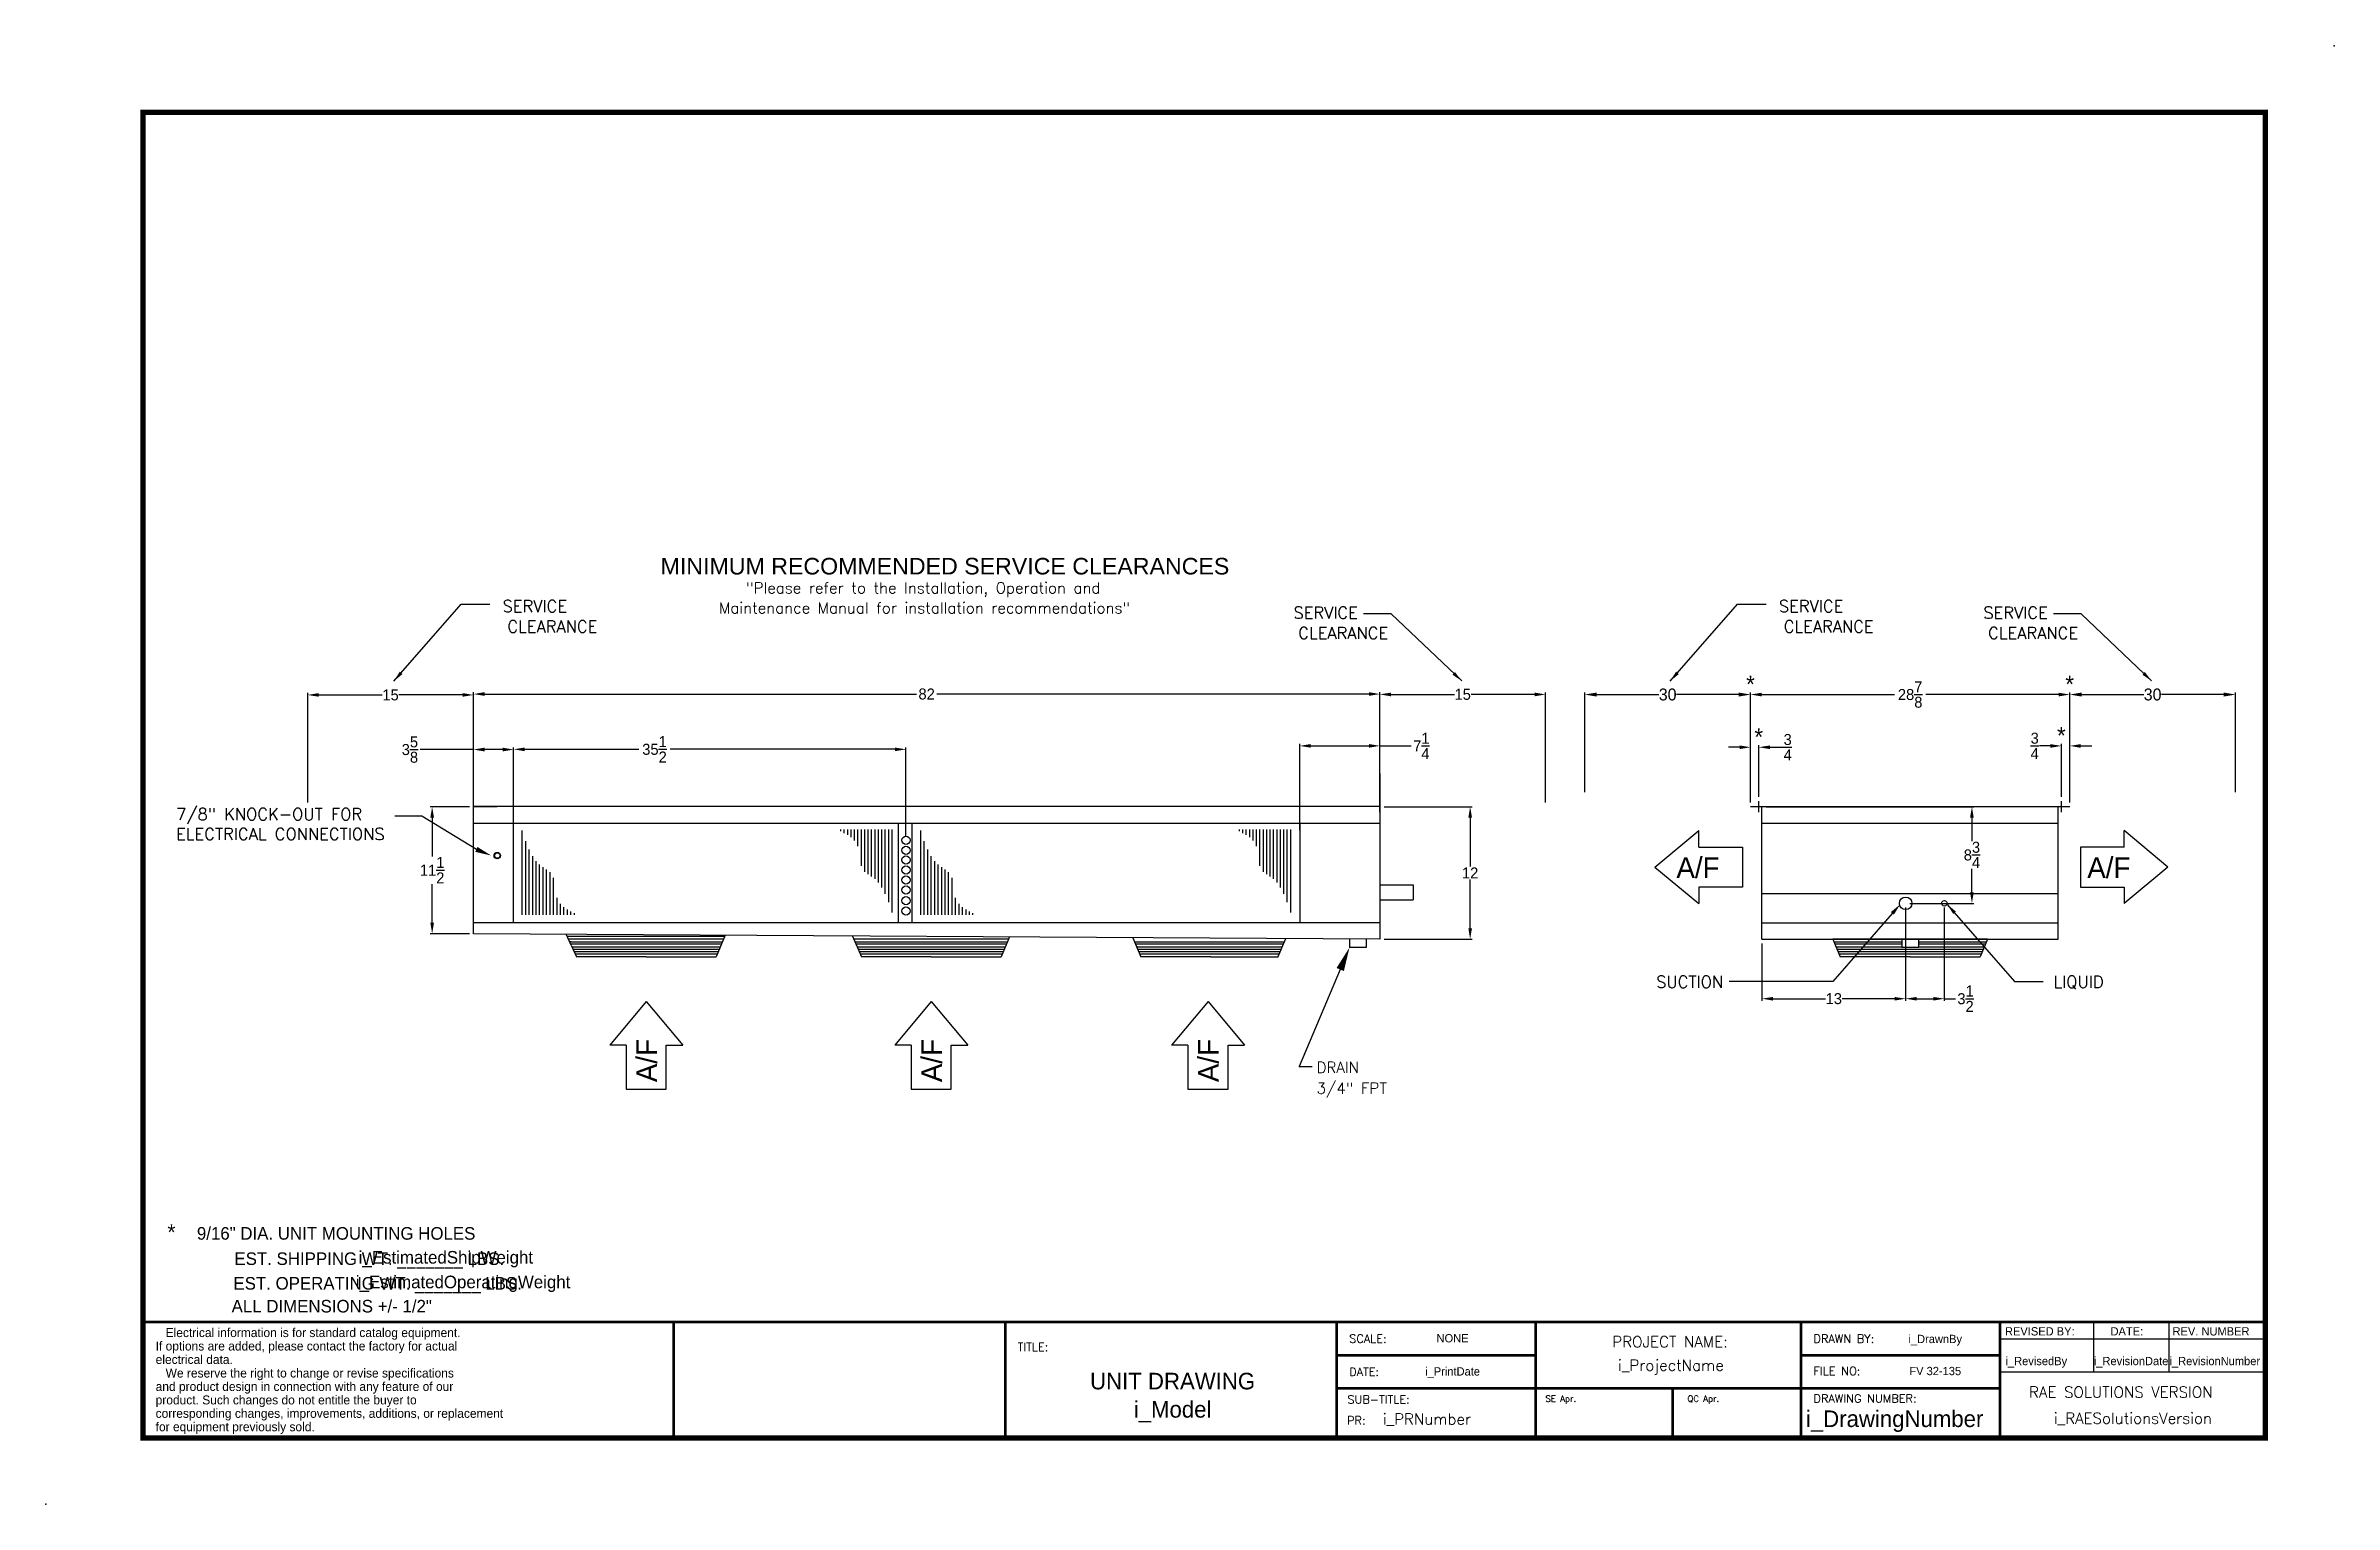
# Model space of a CAD drawing. Extents: x -9 to 198, y -6 to 126.
import ezdxf
from ezdxf.enums import TextEntityAlignment as Align

# ---------------------------------------------------------------- set-up
doc = ezdxf.new("R2010")
doc.units = 0
doc.header["$MEASUREMENT"] = 0
doc.layers.get('0').update_dxf_attribs({"linetype": 'CONTINUOUS'})
doc.layers.get('Defpoints').update_dxf_attribs({"linetype": 'CONTINUOUS'})
doc.layers.add('0 Unit', color=7, linetype='CONTINUOUS')
doc.styles.add('dimentions', font='ARIAL.TTF')
doc.styles.add('SIMPLEX', font='SIMPLEX')
doc.dimstyles.get("Standard").update_dxf_attribs({"dimtxt": 0.996, "dimasz": 0.996, "dimexe": 0.18, "dimexo": 0.375, "dimgap": 0.09, "dimtad": 0, "dimtih": 1, "dimtoh": 1, "dimdec": 3, "dimzin": 0, "dimdsep": 46, "dimlunit": 5, "dimtxsty": 'STANDARD', "dimcen": 0.09, "dimadec": 0, "dimazin": 0, "dimtfac": 1, "dimtdec": 3, "dimtofl": 0, "dimtmove": 0, "dimatfit": 3, "dimfxl": 1, "dimtolj": 1, "dimtzin": 0, "dimarcsym": 0})

# ---------------------------------------------------------------- blocks, each defined once
blk = doc.blocks.new('*D25')
at = {"color": 0, "lineweight": -2}
for p, q in [((33.52, 55.03), (33.52, 62.52)), ((34.52, 62.34), (44.85, 62.34)), ((68.02, 62.34), (47.69, 62.34)), ((69.02, 54.49), (69.02, 62.52))]:
    blk.add_line(p, q, dxfattribs=at)
at = {"color": 0}
for points in [[(34.52, 62.5), (34.52, 62.17), (33.52, 62.34)], [(68.02, 62.5), (68.02, 62.17), (69.02, 62.34)]]:
    blk.add_solid(points, dxfattribs=at)
at = {"layer": 'Defpoints', "color": 0}
for p in [(33.52, 62.34), (33.52, 54.65), (69.02, 54.11)]:
    blk.add_point(p, dxfattribs=at)
at = {"color": 0, "insert": (46.27, 62.34), "char_height": 0.996, "attachment_point": 5}
blk.add_mtext('\\A1;35{\\H1x;\\S1/2;}', dxfattribs=at)
blk = doc.blocks.new('*D30')
at = {"color": 0, "lineweight": -2}
for p, q in [((29.89, 60.53), (29.89, 67.52)), ((30.89, 67.34), (69.97, 67.34)), ((110.9, 67.34), (71.81, 67.34)), ((111.89, 57.53), (111.89, 67.52))]:
    blk.add_line(p, q, dxfattribs=at)
at = {"color": 0}
for points in [[(30.89, 67.51), (30.89, 67.18), (29.89, 67.34)], [(110.9, 67.51), (110.9, 67.18), (111.89, 67.34)]]:
    blk.add_solid(points, dxfattribs=at)
at = {"layer": 'Defpoints', "color": 0}
for p in [(111.89, 67.34), (29.89, 60.15), (111.89, 57.15)]:
    blk.add_point(p, dxfattribs=at)
at = {"color": 0, "insert": (70.89, 67.34), "char_height": 0.996, "attachment_point": 5}
blk.add_mtext('\\A1;82', dxfattribs=at)
blk = doc.blocks.new('*D26')
at = {"color": 0, "lineweight": -2}
for p, q in [((104.64, 55.03), (104.64, 62.83)), ((105.64, 62.65), (110.9, 62.65)), ((111.89, 57.53), (111.89, 62.83)), ((111.89, 62.65), (114.73, 62.65))]:
    blk.add_line(p, q, dxfattribs=at)
at = {"color": 0}
for points in [[(105.64, 62.82), (105.64, 62.49), (104.64, 62.65)], [(110.9, 62.82), (110.9, 62.49), (111.89, 62.65)]]:
    blk.add_solid(points, dxfattribs=at)
at = {"layer": 'Defpoints', "color": 0}
for p in [(111.89, 62.65), (111.89, 57.15), (104.64, 54.65)]:
    blk.add_point(p, dxfattribs=at)
at = {"color": 0, "insert": (115.65, 62.65), "char_height": 0.996, "attachment_point": 5}
blk.add_mtext('\\A1;7{\\H1x;\\S1/4;}', dxfattribs=at)
blk = doc.blocks.new('*D31')
at = {"color": 0, "lineweight": -2}
for p, q in [((29.89, 62.32), (25.06, 62.32)), ((29.89, 55.03), (29.89, 62.5)), ((32.52, 62.32), (30.89, 62.32)), ((33.52, 55.03), (33.52, 62.5))]:
    blk.add_line(p, q, dxfattribs=at)
at = {"color": 0}
for points in [[(30.89, 62.49), (30.89, 62.15), (29.89, 62.32)], [(32.52, 62.49), (32.52, 62.15), (33.52, 62.32)]]:
    blk.add_solid(points, dxfattribs=at)
at = {"layer": 'Defpoints', "color": 0}
for p in [(29.89, 62.32), (29.89, 54.65), (33.52, 54.65)]:
    blk.add_point(p, dxfattribs=at)
at = {"color": 0, "insert": (24.14, 62.32), "char_height": 0.996, "attachment_point": 5}
blk.add_mtext('\\A1;3{\\H1x;\\S5/8;}', dxfattribs=at)
blk = doc.blocks.new('*D27')
at = {"color": 0, "lineweight": -2}
for p, q in [((112.27, 57.15), (120.24, 57.15)), ((120.06, 56.16), (120.06, 51.74)), ((120.06, 46.15), (120.06, 50.56)), ((112.27, 45.15), (120.24, 45.15))]:
    blk.add_line(p, q, dxfattribs=at)
at = {"color": 0}
for points in [[(119.9, 56.16), (120.23, 56.16), (120.06, 57.15)], [(119.9, 46.15), (120.23, 46.15), (120.06, 45.15)]]:
    blk.add_solid(points, dxfattribs=at)
at = {"layer": 'Defpoints', "color": 0}
for p in [(111.89, 57.15), (111.89, 45.15), (120.06, 45.15)]:
    blk.add_point(p, dxfattribs=at)
at = {"color": 0, "insert": (120.06, 51.15), "char_height": 0.996, "attachment_point": 5}
blk.add_mtext('\\A1;12', dxfattribs=at)
blk = doc.blocks.new('*D28')
at = {"color": 0, "lineweight": -2}
for p, q in [((111.89, 57.53), (111.89, 67.49)), ((112.89, 67.31), (118.64, 67.31)), ((125.9, 67.31), (120.15, 67.31)), ((126.89, 57.53), (126.89, 67.49))]:
    blk.add_line(p, q, dxfattribs=at)
at = {"color": 0}
for points in [[(112.89, 67.47), (112.89, 67.14), (111.89, 67.31)], [(125.9, 67.47), (125.9, 67.14), (126.89, 67.31)]]:
    blk.add_solid(points, dxfattribs=at)
at = {"layer": 'Defpoints', "color": 0}
for p in [(126.89, 67.31), (111.89, 57.15), (126.89, 57.15)]:
    blk.add_point(p, dxfattribs=at)
at = {"color": 0, "insert": (119.39, 67.31), "char_height": 0.996, "attachment_point": 5}
blk.add_mtext('\\A1;15', dxfattribs=at)
blk = doc.blocks.new('*D29')
at = {"color": 0, "lineweight": -2}
for p, q in [((14.89, 57.53), (14.89, 67.44)), ((15.89, 67.26), (21.64, 67.26)), ((28.9, 67.26), (23.15, 67.26)), ((29.89, 57.53), (29.89, 67.44))]:
    blk.add_line(p, q, dxfattribs=at)
at = {"color": 0}
for points in [[(15.89, 67.43), (15.89, 67.1), (14.89, 67.26)], [(28.9, 67.43), (28.9, 67.1), (29.89, 67.26)]]:
    blk.add_solid(points, dxfattribs=at)
at = {"layer": 'Defpoints', "color": 0}
for p in [(29.89, 67.26), (14.89, 57.15), (29.89, 57.15)]:
    blk.add_point(p, dxfattribs=at)
at = {"color": 0, "insert": (22.39, 67.26), "char_height": 0.996, "attachment_point": 5}
blk.add_mtext('\\A1;15', dxfattribs=at)
blk = doc.blocks.new('*D32')
at = {"color": 0, "lineweight": -2}
for p, q in [((145.43, 57.53), (145.43, 67.48)), ((146.43, 67.3), (158.45, 67.3)), ((173.31, 67.3), (161.29, 67.3)), ((174.31, 57.53), (174.31, 67.48))]:
    blk.add_line(p, q, dxfattribs=at)
at = {"color": 0}
for points in [[(146.43, 67.46), (146.43, 67.13), (145.43, 67.3)], [(173.31, 67.46), (173.31, 67.13), (174.31, 67.3)]]:
    blk.add_solid(points, dxfattribs=at)
at = {"layer": 'Defpoints', "color": 0}
for p in [(174.31, 67.3), (145.43, 57.15), (174.31, 57.15)]:
    blk.add_point(p, dxfattribs=at)
at = {"color": 0, "insert": (159.87, 67.3), "char_height": 0.996, "attachment_point": 5}
blk.add_mtext('\\A1;28{\\H1x;\\S7/8;}', dxfattribs=at)
blk = doc.blocks.new('*D33')
at = {"color": 0, "lineweight": -2}
for p, q in [((159.46, 47.46), (159.46, 39.59)), ((146.46, 44.78), (146.46, 39.59)), ((147.46, 39.77), (152.21, 39.77)), ((158.47, 39.77), (153.72, 39.77))]:
    blk.add_line(p, q, dxfattribs=at)
at = {"color": 0}
for points in [[(147.46, 39.93), (147.46, 39.6), (146.46, 39.77)], [(158.47, 39.93), (158.47, 39.6), (159.46, 39.77)]]:
    blk.add_solid(points, dxfattribs=at)
at = {"layer": 'Defpoints', "color": 0}
for p in [(159.46, 47.84), (146.46, 45.15), (159.46, 39.77)]:
    blk.add_point(p, dxfattribs=at)
at = {"color": 0, "insert": (152.96, 39.77), "char_height": 0.996, "attachment_point": 5}
blk.add_mtext('\\A1;13', dxfattribs=at)
blk = doc.blocks.new('*D34')
at = {"color": 0, "lineweight": -2}
for p, q in [((159.46, 48.03), (159.46, 39.59)), ((162.96, 48.03), (162.96, 39.59)), ((160.46, 39.77), (161.97, 39.77)), ((162.96, 39.77), (163.96, 39.77))]:
    blk.add_line(p, q, dxfattribs=at)
at = {"color": 0}
for points in [[(160.46, 39.93), (160.46, 39.6), (159.46, 39.77)], [(161.97, 39.93), (161.97, 39.6), (162.96, 39.77)]]:
    blk.add_solid(points, dxfattribs=at)
at = {"layer": 'Defpoints', "color": 0}
for p in [(159.46, 48.4), (162.96, 48.4), (162.96, 39.77)]:
    blk.add_point(p, dxfattribs=at)
at = {"color": 0, "insert": (164.88, 39.77), "char_height": 0.996, "attachment_point": 5}
blk.add_mtext('\\A1;3{\\H1x;\\S1/2;}', dxfattribs=at)
blk = doc.blocks.new('*D35')
at = {"color": 0, "lineweight": -2}
for p, q in [((146.84, 57.15), (165.64, 57.15)), ((165.46, 56.16), (165.46, 54.03)), ((165.46, 49.4), (165.46, 51.52)), ((159.84, 48.4), (165.64, 48.4))]:
    blk.add_line(p, q, dxfattribs=at)
at = {"color": 0}
for points in [[(165.29, 56.16), (165.62, 56.16), (165.46, 57.15)], [(165.29, 49.4), (165.62, 49.4), (165.46, 48.4)]]:
    blk.add_solid(points, dxfattribs=at)
at = {"layer": 'Defpoints', "color": 0}
for p in [(146.46, 57.15), (159.46, 48.4), (165.46, 48.4)]:
    blk.add_point(p, dxfattribs=at)
at = {"color": 0, "insert": (165.46, 52.78), "char_height": 0.996, "attachment_point": 5}
blk.add_mtext('\\A1;8{\\H1x;\\S3/4;}', dxfattribs=at)
blk = doc.blocks.new('*D36')
at = {"color": 0, "lineweight": -2}
for p, q in [((144.44, 62.53), (143.44, 62.53)), ((145.43, 57.53), (145.43, 62.71)), ((146.18, 58.03), (146.18, 62.71)), ((147.18, 62.53), (148.37, 62.53))]:
    blk.add_line(p, q, dxfattribs=at)
at = {"color": 0}
for points in [[(144.44, 62.69), (144.44, 62.36), (145.43, 62.53)], [(147.18, 62.69), (147.18, 62.36), (146.18, 62.53)]]:
    blk.add_solid(points, dxfattribs=at)
at = {"layer": 'Defpoints', "color": 0}
for p in [(146.18, 62.53), (145.43, 57.15), (146.18, 57.65)]:
    blk.add_point(p, dxfattribs=at)
at = {"color": 0, "insert": (148.79, 62.53), "char_height": 0.996, "attachment_point": 5}
blk.add_mtext('\\A1;{\\H1x;\\S3/4;}', dxfattribs=at)
blk = doc.blocks.new('*D37')
at = {"color": 0, "lineweight": -2}
for p, q in [((172.56, 62.65), (171.57, 62.65)), ((173.56, 58.03), (173.56, 62.83)), ((174.31, 57.53), (174.31, 62.83)), ((175.3, 62.65), (176.3, 62.65))]:
    blk.add_line(p, q, dxfattribs=at)
at = {"color": 0}
for points in [[(172.56, 62.81), (172.56, 62.48), (173.56, 62.65)], [(175.3, 62.81), (175.3, 62.48), (174.31, 62.65)]]:
    blk.add_solid(points, dxfattribs=at)
at = {"layer": 'Defpoints', "color": 0}
for p in [(173.56, 62.65), (173.56, 57.65), (174.31, 57.15)]:
    blk.add_point(p, dxfattribs=at)
at = {"color": 0, "insert": (171.14, 62.65), "char_height": 0.996, "attachment_point": 5}
blk.add_mtext('\\A1;{\\H1x;\\S3/4;}', dxfattribs=at)
blk = doc.blocks.new('*D39')
at = {"color": 0, "lineweight": -2}
for p, q in [((29.52, 57.15), (25.97, 57.15)), ((26.15, 56.16), (26.15, 52.65)), ((26.15, 46.65), (26.15, 50.15)), ((29.52, 45.65), (25.97, 45.65))]:
    blk.add_line(p, q, dxfattribs=at)
at = {"color": 0}
for points in [[(25.99, 56.16), (26.32, 56.16), (26.15, 57.15)], [(25.99, 46.65), (26.32, 46.65), (26.15, 45.65)]]:
    blk.add_solid(points, dxfattribs=at)
at = {"layer": 'Defpoints', "color": 0}
for p in [(29.89, 57.15), (26.15, 45.65), (29.89, 45.65)]:
    blk.add_point(p, dxfattribs=at)
at = {"color": 0, "insert": (26.15, 51.4), "char_height": 0.996, "attachment_point": 5}
blk.add_mtext('\\A1;11{\\H1x;\\S1/2;}', dxfattribs=at)

msp = doc.modelspace()

# ---------------------------------------------------------------- linework, layer by layer
at = {"color": 7}
for p, q in [((130.4329, 58.4746), (130.4329, 67.4766)), ((131.5119, 67.2966), (137.1236, 67.2966)), ((144.3539, 67.2966), (138.7423, 67.2966)), ((145.4329, 58.4746), (145.4329, 67.4766)), ((174.3079, 58.4746), (174.3079, 67.4766)), ((175.3869, 67.2966), (180.9986, 67.2966)), ((188.2289, 67.2966), (182.6173, 67.2966)), ((189.3079, 58.4746), (189.3079, 67.4766)), ((29.8948, 56.6513), (29.8948, 60.1513)), ((111.8948, 60.1513), (111.8948, 45.1513)), ((111.8948, 56.6513), (111.8948, 58.1513)), ((62.8444, 57.1513), (29.8948, 57.1513)), ((29.8948, 57.1513), (32.0448, 57.1513)), ((29.8948, 45.6513), (29.8948, 56.6513)), ((104.6448, 57.1513), (62.8444, 57.1513)), ((104.6448, 57.1513), (95.2581, 57.1513)), ((111.8948, 57.1513), (104.6448, 57.1513)), ((111.8948, 57.1513), (104.6448, 57.1513)), ((145.4329, 57.1513), (174.3079, 57.1513)), ((145.4329, 57.1513), (146.1829, 57.1513)), ((146.1829, 56.6513), (146.1829, 57.6513)), ((146.4642, 45.1513), (146.4642, 57.1513)), ((146.4642, 57.1513), (173.2767, 57.1513)), ((146.4642, 57.1513), (159.4642, 57.1513)), ((173.2767, 45.1513), (173.2767, 57.1513)), ((173.5579, 56.6513), (173.5579, 57.6513)), ((29.8948, 55.6513), (111.8948, 55.6513)), ((33.5198, 46.6513), (33.5198, 55.6513)), ((34.2719, 54.9943), (34.2719, 47.3599)), ((34.5866, 54.0273), (34.5866, 47.3599)), ((63.1318, 54.9228), (63.1318, 55.0703)), ((63.441, 54.7666), (63.441, 55.0703)), ((63.7502, 54.5906), (63.7502, 55.0703)), ((64.0593, 54.377), (64.0593, 55.0703)), ((64.3685, 54.0875), (64.3685, 55.0703)), ((64.6776, 53.5667), (64.6776, 55.0703)), ((64.9868, 51.7947), (64.9868, 55.0703)), ((65.296, 51.2644), (65.296, 55.0703)), ((65.6051, 51.0358), (65.6051, 55.0703)), ((65.9143, 50.8386), (65.9143, 55.0703)), ((66.2235, 50.6073), (66.2235, 55.0703)), ((66.5326, 50.2879), (66.5326, 55.0703)), ((66.8418, 49.8418), (66.8418, 55.0703)), ((67.151, 49.2592), (67.151, 55.0703)), ((67.4601, 48.5205), (67.4601, 55.0703)), ((67.7693, 47.5705), (67.7693, 55.0703)), ((68.3514, 46.6513), (68.3514, 55.6513)), ((69.5801, 46.6513), (69.5801, 55.6513)), ((70.3322, 54.9943), (70.3322, 47.3599)), ((70.6469, 54.0273), (70.6469, 47.3599)), ((99.1921, 54.9228), (99.1921, 55.0703)), ((99.5013, 54.7666), (99.5013, 55.0703)), ((99.8104, 54.5906), (99.8104, 55.0703)), ((100.1196, 54.377), (100.1196, 55.0703)), ((100.4288, 54.0875), (100.4288, 55.0703)), ((100.7379, 53.5667), (100.7379, 55.0703)), ((101.0471, 51.7947), (101.0471, 55.0703)), ((101.3563, 51.2644), (101.3563, 55.0703)), ((101.6654, 51.0358), (101.6654, 55.0703)), ((101.9746, 50.8386), (101.9746, 55.0703)), ((102.2838, 50.6073), (102.2838, 55.0703)), ((102.5929, 50.2879), (102.5929, 55.0703)), ((102.9021, 49.8418), (102.9021, 55.0703)), ((103.2113, 49.2592), (103.2113, 55.0703)), ((103.5204, 48.5205), (103.5204, 55.0703)), ((103.8296, 47.5705), (103.8296, 55.0703)), ((104.6448, 55.6513), (104.6448, 46.6513)), ((136.7789, 51.6786), (140.7409, 54.9802)), ((140.7409, 53.4945), (140.7409, 54.9802)), ((146.4642, 55.6513), (173.2767, 55.6513)), ((146.4642, 55.6513), (173.2767, 55.6513)), ((146.4642, 55.6513), (159.4642, 55.6513)), ((183.1953, 51.6786), (179.2333, 54.9802)), ((179.2333, 53.4945), (179.2333, 54.9802)), ((34.9014, 53.2753), (34.9014, 47.3599)), ((35.2161, 52.6822), (35.2161, 47.3599)), ((35.5308, 52.2282), (35.5308, 47.3599)), ((35.8455, 51.903), (35.8455, 47.3599)), ((70.9617, 53.2753), (70.9617, 47.3599)), ((71.2764, 52.6822), (71.2764, 47.3599)), ((71.5911, 52.2282), (71.5911, 47.3599)), ((71.9058, 51.903), (71.9058, 47.3599)), ((140.7409, 53.4945), (144.7029, 53.4945)), ((144.7029, 53.4945), (144.7029, 49.8628)), ((175.2713, 53.4945), (175.2713, 49.8628)), ((179.2333, 53.4945), (175.2713, 53.4945)), ((36.1602, 51.6675), (36.1602, 47.3599)), ((36.4749, 51.4668), (36.4749, 47.3599)), ((36.7896, 51.2341), (36.7896, 47.3599)), ((37.1043, 50.6943), (37.1043, 47.3599)), ((72.2205, 51.6675), (72.2205, 47.3599)), ((72.5352, 51.4668), (72.5352, 47.3599)), ((72.8499, 51.2341), (72.8499, 47.3599)), ((73.1646, 50.6943), (73.1646, 47.3599)), ((111.8948, 50.0888), (114.8948, 50.0888)), ((114.8948, 50.0888), (114.8948, 48.7138)), ((136.7789, 51.6786), (140.7409, 48.3771)), ((140.7409, 49.8628), (140.7409, 48.3771)), ((144.7029, 49.8628), (140.7409, 49.8628)), ((175.2713, 49.8628), (179.2333, 49.8628)), ((183.1953, 51.6786), (179.2333, 48.3771)), ((179.2333, 49.8628), (179.2333, 48.3771)), ((37.4191, 48.8905), (37.4191, 47.3599)), ((37.7338, 48.3603), (37.7338, 47.3599)), ((38.0485, 48.0656), (38.0485, 47.3599)), ((38.3632, 47.8483), (38.3632, 47.3599)), ((38.6779, 47.6691), (38.6779, 47.3599)), ((73.4794, 48.8905), (73.4794, 47.3599)), ((73.7941, 48.3603), (73.7941, 47.3599)), ((74.1088, 48.0656), (74.1088, 47.3599)), ((74.4235, 47.8483), (74.4235, 47.3599)), ((74.7382, 47.6691), (74.7382, 47.3599)), ((111.8948, 48.7138), (114.8948, 48.7138)), ((146.4642, 49.2763), (173.2767, 49.2763)), ((111.8948, 46.6513), (29.8948, 46.6513)), ((111.8948, 45.1513), (29.8948, 45.6513)), ((38.744, 44.6273), (38.2867, 45.6001)), ((38.9926, 47.5101), (38.9926, 47.3599)), ((75.0529, 47.5101), (75.0529, 47.3599)), ((146.4642, 46.6513), (173.2767, 46.6513)), ((38.3688, 45.4254), (52.6369, 45.4254)), ((38.4863, 45.1754), (52.5298, 45.1754)), ((38.744, 44.9254), (38.5938, 44.9254)), ((52.3259, 44.6996), (38.713, 44.6996)), ((38.744, 44.9254), (52.4226, 44.9254)), ((38.744, 44.6273), (39.1968, 43.5706)), ((38.8097, 44.4738), (52.2291, 44.4738)), ((38.9065, 44.248), (52.1323, 44.248)), ((52.0356, 44.0222), (39.0033, 44.0222)), ((51.9388, 43.7964), (39.1001, 43.7964)), ((45.5194, 43.5706), (39.1968, 43.5706)), ((45.5194, 43.5706), (51.6162, 43.5706)), ((51.6162, 43.5706), (51.842, 43.5706)), ((52.6742, 45.5124), (51.842, 43.5706)), ((64.1809, 45.4422), (64.983, 43.5706)), ((64.2952, 45.1754), (78.3159, 45.1754)), ((64.4023, 44.9254), (78.2088, 44.9254)), ((78.112, 44.6996), (64.4991, 44.6996)), ((64.5959, 44.4738), (78.0152, 44.4738)), ((64.6927, 44.248), (77.9185, 44.248)), ((77.8217, 44.0222), (64.7894, 44.0222)), ((77.7249, 43.7964), (64.8862, 43.7964)), ((71.3056, 43.5706), (64.983, 43.5706)), ((71.3056, 43.5706), (77.4023, 43.5706)), ((77.4023, 43.5706), (77.6281, 43.5706)), ((78.3931, 45.3555), (77.6281, 43.5706)), ((89.5382, 45.2876), (90.2741, 43.5706)), ((89.6934, 44.9254), (103.2499, 44.9254)), ((103.1531, 44.6996), (89.7902, 44.6996)), ((89.887, 44.4738), (103.0563, 44.4738)), ((89.9837, 44.248), (102.9595, 44.248)), ((102.8628, 44.0222), (90.0805, 44.0222)), ((102.766, 43.7964), (90.1773, 43.7964)), ((96.5966, 43.5706), (90.2741, 43.5706)), ((96.5966, 43.5706), (102.6934, 43.5706)), ((103.3689, 45.2032), (102.6692, 43.5706)), ((109.1448, 45.168), (109.1448, 44.4013)), ((110.6448, 44.4013), (109.1448, 44.4013)), ((110.6448, 45.1513), (110.6448, 44.4013)), ((146.4642, 45.1513), (173.2767, 45.1513)), ((166.8704, 45.1513), (152.8704, 45.1513)), ((152.8704, 45.1513), (153.5478, 43.5706)), ((152.9672, 44.9254), (159.1204, 44.9254)), ((159.1204, 44.6996), (153.064, 44.6996)), ((153.1607, 44.4738), (159.1204, 44.4738)), ((153.2575, 44.248), (166.4833, 44.248)), ((166.3866, 44.0222), (153.3543, 44.0222)), ((166.2898, 43.7964), (153.4511, 43.7964)), ((159.8704, 43.5706), (153.5478, 43.5706)), ((159.1204, 45.1513), (159.1204, 44.4013)), ((160.6204, 44.4013), (159.1204, 44.4013)), ((159.8704, 43.5706), (165.9672, 43.5706)), ((160.6204, 45.1513), (160.6204, 44.4013)), ((160.6204, 44.9254), (166.7737, 44.9254)), ((166.6769, 44.6996), (160.6204, 44.6996)), ((160.6204, 44.4738), (166.5801, 44.4738)), ((165.9672, 43.5706), (166.193, 43.5706)), ((166.8704, 45.1513), (166.193, 43.5706)), ((108.3062, 42.4107), (104.6024, 33.6192)), ((45.5194, 39.5166), (42.2179, 35.5546)), ((45.5194, 39.5166), (48.821, 35.5546)), ((71.3056, 39.5166), (68.004, 35.5546)), ((71.3056, 39.5166), (74.6071, 35.5546)), ((96.3466, 39.5166), (93.0451, 35.5546)), ((96.3466, 39.5166), (99.6482, 35.5546)), ((43.7036, 35.5546), (42.2179, 35.5546)), ((43.7036, 35.5546), (43.7036, 31.5926)), ((47.3353, 31.5926), (47.3353, 35.5546)), ((47.3353, 35.5546), (48.821, 35.5546)), ((69.4897, 35.5546), (68.004, 35.5546)), ((69.4897, 35.5546), (69.4897, 31.5926)), ((73.1214, 31.5926), (73.1214, 35.5546)), ((73.1214, 35.5546), (74.6071, 35.5546)), ((94.5308, 35.5546), (93.0451, 35.5546)), ((94.5308, 35.5546), (94.5308, 31.5926)), ((98.1625, 31.5926), (98.1625, 35.5546)), ((98.1625, 35.5546), (99.6482, 35.5546)), ((104.5629, 33.6192), (105.7729, 33.6192)), ((43.7036, 31.5926), (47.3353, 31.5926)), ((69.4897, 31.5926), (73.1214, 31.5926)), ((94.5308, 31.5926), (98.1625, 31.5926)), ((48, 0), (48, 10.5)), ((78, 0), (78, 10.5)), ((108, 10.5), (168, 10.5)), ((108, 0), (108, 10.5)), ((126, 10.5), (126, 0)), ((150, 10.5), (150, 4.5)), ((168, 10.5), (168, 0)), ((168, 10.5), (192, 10.5)), ((168, 10.5), (168, 9)), ((176.4682, 10.5), (176.4682, 6)), ((183.288, 10.5), (183.288, 6)), ((168, 9), (192, 9)), ((126, 7.5), (108, 7.5)), ((150, 7.5), (168, 7.5)), ((150, 4.5), (150, 7.5)), ((168, 4.5), (108, 4.5)), ((138.375, 4.5), (138.375, 0)), ((150, 4.5), (150, 0)), ((168, 6), (192, 6))]:
    msp.add_line(p, q, dxfattribs=at)
for points, const_width in [([(0, 0), (192, 0), (192, 120), (0, 120), (0, 0)], 0.48), ([(48.2838, 10.5), (0, 10.5)], 0.24), ([(192, 10.5), (48, 10.5), (48, 0)], 0.24), ([(78, 10.5), (78, 0)], 0.24), ([(108, 10.5), (108, 0)], 0.24), ([(126, 10.5), (126, 0)], 0.24), ([(150, 10.5), (150, 0)], 0.24), ([(168, 0), (168, 10.5), (192, 10.5)], 0.24), ([(126, 7.5), (108, 7.5)], 0.24), ([(168, 7.5), (150, 7.5), (150, 0)], 0.24), ([(168, 4.5), (108, 4.5)], 0.24), ([(138.375, 4.5), (138.375, 0)], 0.24)]:
    msp.add_lwpolyline(points, dxfattribs=dict(at, const_width=const_width))
msp.add_lwpolyline([(158.2581, 47.4901), (152.8841, 41.3298), (143.4984, 41.3298)], dxfattribs=at)
for centre, radius in [((69.0198, 54.1106), 0.3733), ((32.0448, 52.7213), 0.2926), ((32.0448, 52.7213), 0.2465), ((69.0198, 53.2018), 0.3733), ((69.0198, 52.3294), 0.3733), ((69.0198, 51.4207), 0.3733), ((69.0198, 50.5119), 0.3733), ((69.0198, 49.6032), 0.3733), ((69.0198, 48.6399), 0.3733), ((69.0198, 47.713), 0.3733), ((159.4642, 48.4013), 0.5625), ((162.9642, 48.4013), 0.25)]:
    msp.add_circle(centre, radius, dxfattribs=at)
for p in [(198.2381, 126.0161), (168, 0), (-8.8047, -5.9839)]:
    msp.add_point(p, dxfattribs=at)
for points in [[(131.5119, 67.4765), (131.5119, 67.1168), (130.4329, 67.2966)], [(144.3539, 67.4765), (144.3539, 67.1168), (145.4329, 67.2966)], [(175.3869, 67.4765), (175.3869, 67.1168), (174.3079, 67.2966)], [(188.2289, 67.4765), (188.2289, 67.1168), (189.3079, 67.2966)], [(158.1226, 47.6083), (158.9674, 48.3032), (158.3936, 47.3719)], [(107.9745, 42.5505), (108.638, 42.2709), (109.1448, 44.4013)]]:
    msp.add_solid(points, dxfattribs=at)
at = {"layer": '0 Unit', "color": 7}
msp.add_lwpolyline([(30.1538, 53.2838), (25.2107, 56.2888), (22.7793, 56.2888)], dxfattribs=at)
msp.add_solid([(30.2469, 53.5073), (31.4944, 52.7248), (30.0606, 53.0604)], dxfattribs=at)
at = {"layer": 'Defpoints', "color": 7, "linetype": 'ByBlock'}
msp.add_point((114.8948, 49.4013), dxfattribs=at)

# ---------------------------------------------------------------- texts
at = {"color": 7, "lineweight": 30}
for s, height, style, p in [('MINIMUM RECOMMENDED SERVICE CLEARANCES', 1.5, 'dimentions', (46.8192, 78.1647)), ('SE Apr.', 0.5625, 'SIMPLEX', (126.8812, 3.2877)), ('QC Apr.', 0.5625, 'SIMPLEX', (139.7283, 3.2877))]:
    msp.add_text(s, height=height, dxfattribs=dict(at, style=style)).set_placement(p)
at = {"color": 7, "style": 'SIMPLEX'}
for s, p in [('"Please refer to the Installation, Operation and', (70.5805, 76.449)), ('Maintenance Manual for installation recommendations"', (70.6993, 74.6437)), ('PROJECT NAME:', (138.1506, 8.2251)), ('i_ProjectName', (138.2264, 6.0932)), ('i_RAESolutionsVersion', (180.0248, 1.2979))]:
    msp.add_text(s, height=0.996, dxfattribs=at).set_placement(p, align=Align.CENTER)
for s, p in [('SERVICE', (38.3551, 75.2969)), ('SERVICE', (109.9044, 74.7055)), ('SERVICE', (153.826, 75.2969)), ('SERVICE', (172.3216, 74.7055)), ('CLEARANCE', (41.0976, 73.457)), ('CLEARANCE', (112.6468, 72.8655)), ('CLEARANCE', (156.5685, 73.457)), ('CLEARANCE', (175.064, 72.8655)), ('SUCTION', (142.953, 41.2902)), ('LIQUID', (177.3709, 41.2902))]:
    msp.add_text(s, height=1.079, dxfattribs=at).set_placement(p, align=Align.MIDDLE_RIGHT)
at = {"color": 7}
for s, height, p in [('*', 1.5199, (145.4258, 67.4778)), ('*', 1.5199, (174.3008, 67.4778)), ('*', 1.5199, (146.1758, 62.7088)), ('*', 1.5199, (173.5508, 62.828)), ('*', 1.403, (2.5683, 17.94)), ('EST. SHIPPING WT. _______ LBS.', 1.14, (20.4648, 15.6701)), ('i_EstimatedShipWeight', 1.141308, (27.3938, 15.7946)), ('EST. OPERATING WT. _______ LBS.', 1.14, (21.2218, 13.4401)), ('i_EstimatedOperatingWeight', 1.14, (28.9536, 13.5647)), ('ALL DIMENSIONS +/- 1/2"', 1.14, (17.0707, 11.3712)), ('NONE', 0.75, (118.4722, 8.6646)), ('i_DrawnBy', 0.75, (162.1408, 8.6003)), ('i_PrintDate', 0.75, (118.4722, 5.6646)), ('FV 32-135', 0.75, (162.1408, 5.6985)), ('i_RevisedBy', 0.75, (171.2866, 6.6016)), ('i_RevisionDate', 0.75, (179.8608, 6.6016)), ('i_RevisionNumber', 0.75, (187.4347, 6.6016)), ('UNIT DRAWING', 1.5, (93.1418, 4.412)), ('i_Model', 1.5, (93.1418, 1.8554)), ('i_DrawingNumber', 1.5, (158.4678, 1.0036))]:
    msp.add_text(s, height=height, dxfattribs=at).set_placement(p, align=Align.CENTER)
for s, height, p in [('A/F', 1.875, (138.727, 50.7009)), ('A/F', 1.875, (175.8971, 50.7009)), ('9/16" DIA. UNIT MOUNTING HOLES', 1.14, (4.8687, 17.9597)), ('REVISED BY:', 0.75, (168.4502, 9.2909)), ('DATE:', 0.75, (178.0009, 9.2909)), ('REV. NUMBER', 0.75, (183.6095, 9.2909))]:
    msp.add_text(s, height=height, dxfattribs=at).set_placement(p)
for p in [(46.4972, 32.2183), (72.2833, 32.2183), (97.3244, 32.2183)]:
    msp.add_text('A/F', height=1.875, rotation=90, dxfattribs=at).set_placement(p)
at = {"color": 7, "style": 'SIMPLEX'}
for s, height, p in [('DRAIN', 0.996, (106.1672, 33.0474)), ('3/4" FPT', 0.996, (106.1672, 31.1724)), ('TITLE:', 0.75, (79.125, 7.875)), ('SCALE:', 0.75, (109.125, 8.625)), ('DRAWN BY:', 0.75, (151.125, 8.625)), ('DATE:', 0.75, (109.125, 5.625)), ('FILE NO:', 0.75, (151.125, 5.6975)), ('RAE SOLUTIONS VERSION', 0.996, (170.6294, 3.6645)), ('SUB-TITLE:', 0.75, (108.9625, 3.1199)), ('i_PRNumber', 0.996, (112.1646, 1.2232)), ('DRAWING NUMBER:', 0.75, (151.125, 3.211))]:
    msp.add_text(s, height=height, dxfattribs=at).set_placement(p)
at = {"color": 7, "lineweight": 25}
for s, p in [('If options are added, please contact the factory for actual', (1.1362, 7.9304)), ('   Electrical information is for standard catalog equipment.', (1.1362, 9.146)), ('electrical data.', (1.1362, 6.7149)), ('   We reserve the right to change or revise specifications', (1.1362, 5.484)), ('and product design in connection with any feature of our', (1.1362, 4.2684)), ('corresponding changes, improvements, additions, or replacement ', (1.1362, 1.8373)), ('product. Such changes do not entitle the buyer to', (1.1362, 3.0529)), ('for equipment previously sold.', (1.1362, 0.6218))]:
    msp.add_text(s, height=0.810365, dxfattribs=at).set_placement(p)
at = {"color": 7, "style": 'SIMPLEX'}
msp.add_text('PR:', height=0.75, dxfattribs=at).set_placement((110.5943, 1.2232), align=Align.RIGHT)
at = {"color": 7, "char_height": 1.079, "attachment_point": 5}
for insert in [(137.9329, 67.2966), (181.8079, 67.2966)]:
    msp.add_mtext('30', dxfattribs=dict(at, insert=insert))
at = {"color": 7, "insert": (2.9864, 55.5764), "char_height": 1.079, "attachment_point": 4, "style": 'SIMPLEX'}
msp.add_mtext('{7/8" KNOCK-OUT FOR}\\P{ELECTRICAL CONNECTIONS}', dxfattribs=at)

# ---------------------------------------------------------------- dimensions: what is measured, and where the dimension line sits
at = {"color": 7}
for base, p1, p2, picture, middle in [((174.3079, 67.2966), (145.4329, 57.1513), (174.3079, 57.1513), '*D32', (159.8704, 67.2966)), ((29.8948, 67.2636), (14.8948, 57.1513), (29.8948, 57.1513), '*D29', (22.3948, 67.2636)), ((173.5579, 62.6469), (174.3079, 57.1513), (173.5579, 57.6513), '*D37', (171.1439, 62.6469)), ((159.4642, 39.7679), (146.4642, 45.1513), (159.4642, 47.8388), '*D33', (152.9642, 39.7679)), ((162.9642, 39.7679), (159.4642, 48.4013), (162.9642, 48.4013), '*D34', (164.8802, 39.7679))]:
    dim = msp.add_linear_dim(base=base, p1=p1, p2=p2, dimstyle='Standard', dxfattribs=at)
    dim.commit()
    dim.dimension.update_dxf_attribs({"geometry": picture, "text_midpoint": middle})
for base, p1, p2, picture, middle in [((111.8948, 67.3434), (29.8948, 60.1513), (111.8948, 57.1513), '*D30', (70.8948, 67.3434)), ((126.8948, 67.305), (111.8948, 57.1513), (126.8948, 57.1513), '*D28', (119.3948, 67.305)), ((29.8948, 62.3197), (33.5198, 54.6513), (29.8948, 54.6513), '*D31', (24.1382, 62.3197)), ((33.5198, 62.3353), (69.0198, 54.1106), (33.5198, 54.6513), '*D25', (46.2698, 62.3353)), ((111.8948, 62.6534), (104.6448, 54.6513), (111.8948, 57.1513), '*D26', (115.6515, 62.6534)), ((146.1829, 62.5276), (145.4329, 57.1513), (146.1829, 57.6513), '*D36', (148.7906, 62.5276))]:
    dim = msp.add_linear_dim(base=base, p1=p1, p2=p2, dimstyle='Standard', dxfattribs=at)
    dim.commit()
    dim.dimension.update_dxf_attribs({"geometry": picture, "text_midpoint": middle, "dimtype": 160})
for base, p1, p2, picture, middle in [((26.1519, 45.6513), (29.8948, 57.1513), (29.8948, 45.6513), '*D39', (26.1519, 51.4013)), ((120.0642, 45.1513), (111.8948, 57.1513), (111.8948, 45.1513), '*D27', (120.0642, 51.1513))]:
    dim = msp.add_linear_dim(base=base, p1=p1, p2=p2, angle=90, dimstyle='Standard', dxfattribs=at)
    dim.commit()
    dim.dimension.update_dxf_attribs({"geometry": picture, "text_midpoint": middle})
dim = msp.add_linear_dim(base=(165.4588, 48.4013), p1=(146.4642, 57.1513), p2=(159.4642, 48.4013), angle=90, dimstyle='Standard', dxfattribs=at)
dim.commit()
dim.dimension.update_dxf_attribs({"geometry": '*D35', "text_midpoint": (165.4588, 52.7763), "dimtype": 160})

# ---------------------------------------------------------------- leaders
for points in [[(22.6891, 68.5078), (28.7724, 75.4812), (31.3653, 75.4812)], [(119.2976, 68.5279), (112.9152, 74.6047), (110.4221, 74.6047)], [(138.16, 68.5078), (144.2433, 75.4812), (146.8362, 75.4812)], [(181.7149, 68.5279), (175.3324, 74.6047), (172.8393, 74.6047)], [(163.2308, 48.3032), (169.314, 41.3298), (171.9069, 41.3298)]]:
    msp.add_leader(points, dimstyle='Standard', override={"dimgap": 0.09, "dimtad": 0}, dxfattribs=at)

doc.saveas('drawing.dxf')
